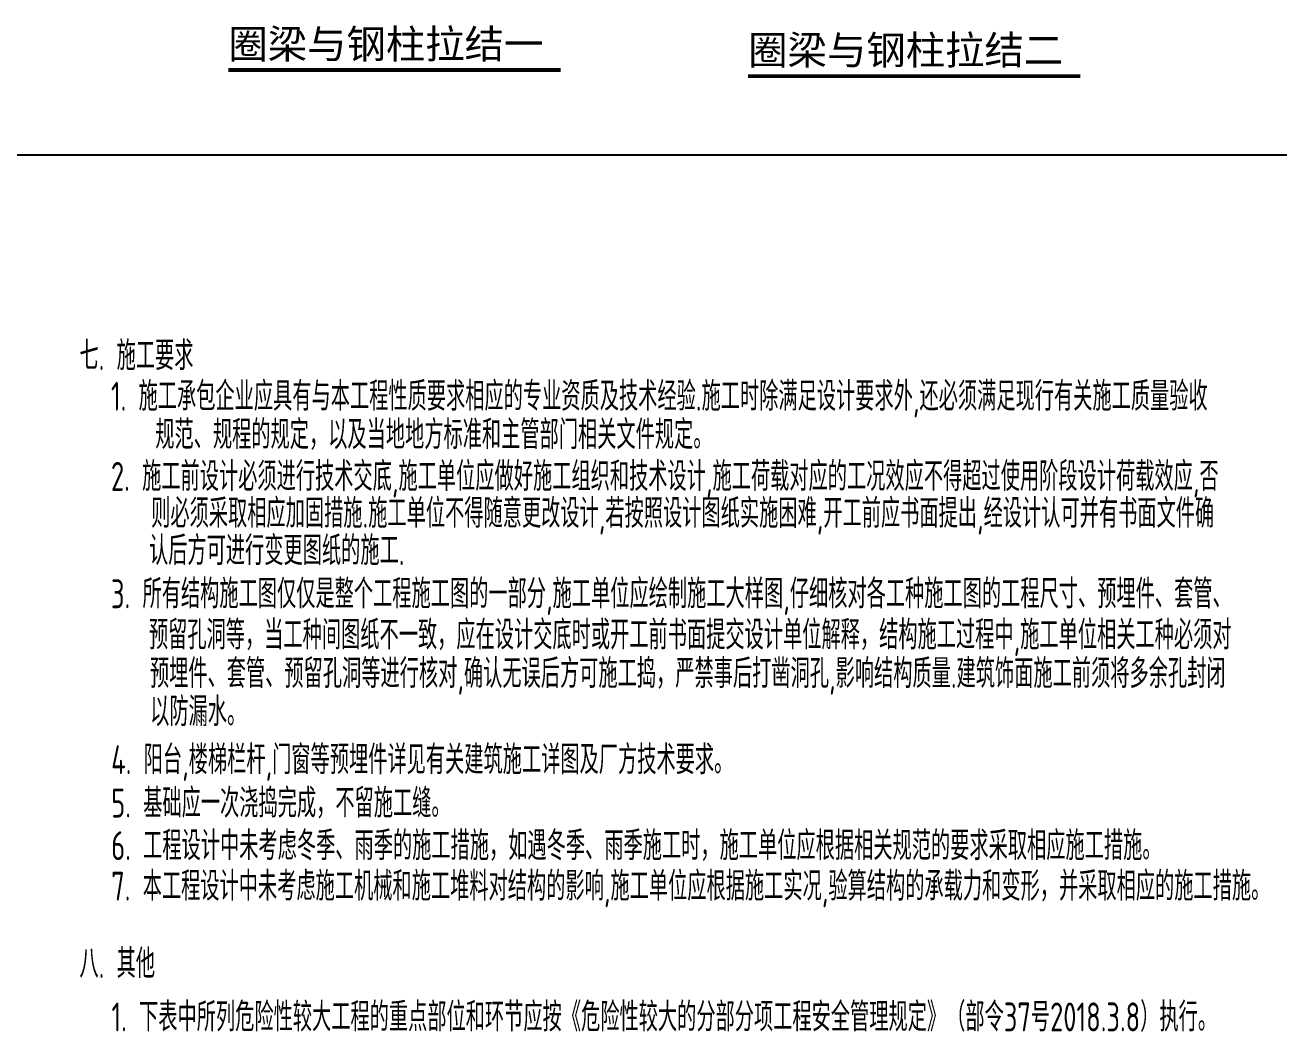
# Model space of a CAD drawing. Extents: x 9834882 to 10005569, y 1691670 to 2510806.
# Drawn here: x 9950300 to 9969827, y 2431982 to 2447669 of the extents above; entities that cross this region are included whole.
import ezdxf

# ---------------------------------------------------------------- set-up
doc = ezdxf.new("R2010")
doc.units = 0
doc.header["$LTSCALE"] = 1000
doc.header["$MEASUREMENT"] = 0
for name, color, linetype in [('DIM_SYMB', 3, 'CONTINUOUS'), ('JZSM', 3, 'CONTINUOUS'), ('PUB_TEXT', 7, 'CONTINUOUS'), ('PUB_TITLE', 4, 'CONTINUOUS')]:
    doc.layers.add(name, color=color, linetype=linetype)
doc.styles.add('-黑体', font='')
doc.styles.add('TSSD_REIN', font='atssdeng.shx', dxfattribs={"width": 0.7, "bigfont": 'atssdchn.shx'})
doc.styles.get('-黑体').set_extended_font_data('SimSun')

msp = doc.modelspace()

# ---------------------------------------------------------------- linework, layer by layer
at = {"layer": 'DIM_SYMB', "const_width": 59.2}
for points in [[(9953465.3, 2446969), (9958640.3, 2446969)], [(9961561.1, 2446873.6), (9966736.1, 2446873.6)]]:
    msp.add_lwpolyline(points, dxfattribs=at)
at = {"layer": 'PUB_TITLE'}
msp.add_line((9897868.6, 2445647.9), (9973468.6, 2445647.9), dxfattribs=at)

# ---------------------------------------------------------------- texts
at = {"layer": 'JZSM', "style": 'TSSD_REIN', "width": 0.7}
for s, p in [('七. 施工要求', (9951147, 2442294.5)), ('1. 施工承包企业应具有与本工程性质要求相应的专业资质及技术经验.施工时除满足设计要求外,还必须满足现行有关施工质量验收', (9951637.7, 2441660.9)), ('规范、规程的规定，以及当地地方标准和主管部门相关文件规定。', (9952327.5, 2441062.4)), ('2. 施工前设计必须进行技术交底,施工单位应做好施工组织和技术设计,施工荷载对应的工况效应不得超过使用阶段设计荷载效应,否', (9951637.7, 2440411.9)), ('则必须采取相应加固措施.施工单位不得随意更改设计,若按照设计图纸实施困难,开工前应书面提出,经设计认可并有书面文件确', (9952263.4, 2439836.7)), ('认后方可进行变更图纸的施工.', (9952230.1, 2439256.4)), ('3. 所有结构施工图仅仅是整个工程施工图的一部分,施工单位应绘制施工大样图,仔细核对各工种施工图的工程尺寸、预埋件、套管、', (9951637.7, 2438582.6)), ('预留孔洞等，当工种间图纸不一致，应在设计交底时或开工前书面提交设计单位解释，结构施工过程中,施工单位相关工种必须对', (9952228.9, 2437942.2)), ('预埋件、套管、预留孔洞等进行核对,确认无误后方可施工捣，严禁事后打凿洞孔,影响结构质量.建筑饰面施工前须将多余孔封闭', (9952244, 2437341.3)), ('以防漏水。', (9952248, 2436746.8)), ('4. 阳台,楼梯栏杆,门窗等预埋件详见有关建筑施工详图及厂方技术要求。', (9951641.5, 2435997.9)), ('5. 基础应一次浇捣完成，不留施工缝。', (9951641.5, 2435322.2)), ('6. 工程设计中未考虑冬季、雨季的施工措施，如遇冬季、雨季施工时，施工单位应根据相关规范的要求采取相应施工措施。', (9951641.5, 2434658.8)), ('7. 本工程设计中未考虑施工机械和施工堆料对结构的影响,施工单位应根据施工实况,验算结构的承载力和变形，并采取相应的施工措施。', (9951641.5, 2434028.1)), ('八. 其他', (9951147, 2432822.2)), ('1. 下表中所列危险性较大工程的重点部位和环节应按《危险性较大的分部分项工程安全管理规定》（部令37号2018.3.8）执行。', (9951645.6, 2431990.4))]:
    msp.add_text(s, height=450, dxfattribs=at).set_placement(p)
at = {"layer": 'PUB_TEXT', "style": '-黑体'}
for s, p in [('圈梁与钢柱拉结一', (9953465.3, 2447149.9)), ('圈梁与钢柱拉结二', (9961561.1, 2447054.4))]:
    msp.add_text(s, height=449.7, dxfattribs=at).set_placement(p)

doc.saveas('drawing.dxf')
